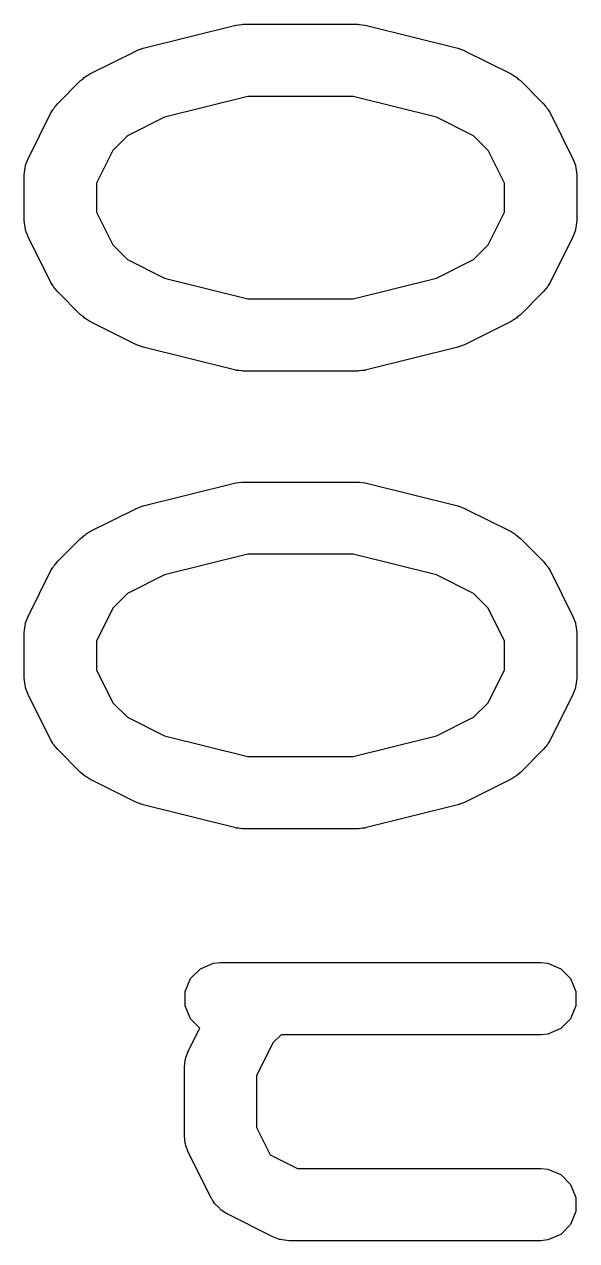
# Model space of a CAD drawing. Header units: inches. Extents: x -2.1 to 1.75, y 0.25 to 2.74.
# Drawn here: x -1.1906 to -1.1453, y 1.8517 to 1.9514 of the extents above; entities that cross this region are included whole.
import ezdxf

# ---------------------------------------------------------------- set-up
doc = ezdxf.new("R2010")
doc.units = ezdxf.units.IN
doc.header["$MEASUREMENT"] = 0
doc.layers.add('BLACK', color=250, linetype='CONTINUOUS')

msp = doc.modelspace()

# ---------------------------------------------------------------- linework, layer by layer
at = {"layer": 'BLACK', "linetype": 'CONTINUOUS'}
for p, q in [((-1.180823, 1.949422), (-1.173324, 1.951296)), ((-1.173324, 1.951296), (-1.173224, 1.951311)), ((-1.173224, 1.951311), (-1.173184, 1.951328)), ((-1.173184, 1.951328), (-1.172966, 1.951349)), ((-1.172966, 1.951349), (-1.172751, 1.951381)), ((-1.172751, 1.951381), (-1.172708, 1.951375)), ((-1.172708, 1.951375), (-1.172607, 1.951385)), ((-1.172607, 1.951385), (-1.163234, 1.951385)), ((-1.163234, 1.951385), (-1.163133, 1.951375)), ((-1.163133, 1.951375), (-1.16309, 1.951381)), ((-1.16309, 1.951381), (-1.162875, 1.951349)), ((-1.162875, 1.951349), (-1.162658, 1.951328)), ((-1.162658, 1.951328), (-1.162617, 1.951311)), ((-1.162617, 1.951311), (-1.162517, 1.951296)), ((-1.162517, 1.951296), (-1.155018, 1.949422)), ((-1.185177, 1.947323), (-1.181427, 1.949198)), ((-1.181427, 1.949198), (-1.181385, 1.949214)), ((-1.181385, 1.949214), (-1.181368, 1.949227)), ((-1.181368, 1.949227), (-1.181126, 1.949313)), ((-1.181126, 1.949313), (-1.180886, 1.949405)), ((-1.180886, 1.949405), (-1.180865, 1.949406)), ((-1.180865, 1.949406), (-1.180823, 1.949422)), ((-1.155018, 1.949422), (-1.154976, 1.949406)), ((-1.154976, 1.949406), (-1.154955, 1.949405)), ((-1.154955, 1.949405), (-1.154715, 1.949313)), ((-1.154715, 1.949313), (-1.154473, 1.949227)), ((-1.154473, 1.949227), (-1.154456, 1.949214)), ((-1.154456, 1.949214), (-1.154414, 1.949198)), ((-1.154414, 1.949198), (-1.150665, 1.947323)), ((-1.185666, 1.947015), (-1.185577, 1.947071)), ((-1.185577, 1.947071), (-1.185496, 1.947137)), ((-1.185496, 1.947137), (-1.185425, 1.947167)), ((-1.185425, 1.947167), (-1.185177, 1.947323)), ((-1.150665, 1.947323), (-1.150417, 1.947167)), ((-1.150417, 1.947167), (-1.150345, 1.947137)), ((-1.150345, 1.947137), (-1.150264, 1.947071)), ((-1.150264, 1.947071), (-1.150175, 1.947015)), ((-1.187819, 1.944895), (-1.185944, 1.94677)), ((-1.185944, 1.94677), (-1.185718, 1.946956)), ((-1.185718, 1.946956), (-1.185666, 1.947015)), ((-1.150175, 1.947015), (-1.150124, 1.946956)), ((-1.150124, 1.946956), (-1.149897, 1.94677)), ((-1.149897, 1.94677), (-1.148022, 1.944895)), ((-1.172244, 1.945479), (-1.179076, 1.943771)), ((-1.163597, 1.945479), (-1.172244, 1.945479)), ((-1.156765, 1.943771), (-1.163597, 1.945479)), ((-1.190247, 1.940378), (-1.188372, 1.944128)), ((-1.188372, 1.944128), (-1.188216, 1.944376)), ((-1.188216, 1.944376), (-1.188186, 1.944448)), ((-1.188186, 1.944448), (-1.188119, 1.944529)), ((-1.188119, 1.944529), (-1.188063, 1.944618)), ((-1.188063, 1.944618), (-1.188004, 1.944669)), ((-1.188004, 1.944669), (-1.187819, 1.944895)), ((-1.148022, 1.944895), (-1.147837, 1.944669)), ((-1.147837, 1.944669), (-1.147778, 1.944618)), ((-1.147778, 1.944618), (-1.147722, 1.944529)), ((-1.147722, 1.944529), (-1.147655, 1.944448)), ((-1.147655, 1.944448), (-1.147625, 1.944376)), ((-1.147625, 1.944376), (-1.147469, 1.944128)), ((-1.147469, 1.944128), (-1.145594, 1.940378)), ((-1.179076, 1.943771), (-1.182107, 1.942256)), ((-1.153734, 1.942256), (-1.156765, 1.943771)), ((-1.182107, 1.942256), (-1.183304, 1.941058)), ((-1.152537, 1.941058), (-1.153734, 1.942256)), ((-1.190453, 1.939838), (-1.190247, 1.940378)), ((-1.183304, 1.941058), (-1.184653, 1.938361)), ((-1.151188, 1.938361), (-1.152537, 1.941058)), ((-1.145594, 1.940378), (-1.145388, 1.939838)), ((-1.190558, 1.939058), (-1.190502, 1.939634)), ((-1.190502, 1.939634), (-1.190461, 1.939732)), ((-1.190461, 1.939732), (-1.190453, 1.939838)), ((-1.145388, 1.939838), (-1.14538, 1.939732)), ((-1.14538, 1.939732), (-1.145339, 1.939634)), ((-1.145339, 1.939634), (-1.145283, 1.939058)), ((-1.190558, 1.935308), (-1.190558, 1.939058)), ((-1.184653, 1.938361), (-1.184653, 1.936005)), ((-1.151188, 1.936005), (-1.151188, 1.938361)), ((-1.145283, 1.939058), (-1.145283, 1.935308)), ((-1.190502, 1.934732), (-1.190558, 1.935308)), ((-1.184653, 1.936005), (-1.183304, 1.933308)), ((-1.152537, 1.933308), (-1.151188, 1.936005)), ((-1.145283, 1.935308), (-1.145339, 1.934732)), ((-1.190461, 1.934634), (-1.190502, 1.934732)), ((-1.190453, 1.934529), (-1.190461, 1.934634)), ((-1.190247, 1.933988), (-1.190453, 1.934529)), ((-1.145388, 1.934529), (-1.145594, 1.933988)), ((-1.14538, 1.934634), (-1.145388, 1.934529)), ((-1.145339, 1.934732), (-1.14538, 1.934634)), ((-1.188372, 1.930238), (-1.190247, 1.933988)), ((-1.183304, 1.933308), (-1.182107, 1.932111)), ((-1.153734, 1.932111), (-1.152537, 1.933308)), ((-1.145594, 1.933988), (-1.147469, 1.930238)), ((-1.182107, 1.932111), (-1.179076, 1.930595)), ((-1.156765, 1.930595), (-1.153734, 1.932111)), ((-1.188216, 1.92999), (-1.188372, 1.930238)), ((-1.179076, 1.930595), (-1.172244, 1.928887)), ((-1.163597, 1.928887), (-1.156765, 1.930595)), ((-1.147469, 1.930238), (-1.147625, 1.92999)), ((-1.188186, 1.929918), (-1.188216, 1.92999)), ((-1.188119, 1.929837), (-1.188186, 1.929918)), ((-1.188063, 1.929749), (-1.188119, 1.929837)), ((-1.188004, 1.929697), (-1.188063, 1.929749)), ((-1.187819, 1.929471), (-1.188004, 1.929697)), ((-1.185944, 1.927596), (-1.187819, 1.929471)), ((-1.148022, 1.929471), (-1.149897, 1.927596)), ((-1.147837, 1.929697), (-1.148022, 1.929471)), ((-1.147778, 1.929749), (-1.147837, 1.929697)), ((-1.147722, 1.929837), (-1.147778, 1.929749)), ((-1.147655, 1.929918), (-1.147722, 1.929837)), ((-1.147625, 1.92999), (-1.147655, 1.929918)), ((-1.172244, 1.928887), (-1.163597, 1.928887)), ((-1.185718, 1.92741), (-1.185944, 1.927596)), ((-1.185666, 1.927351), (-1.185718, 1.92741)), ((-1.185577, 1.927296), (-1.185666, 1.927351)), ((-1.185496, 1.927229), (-1.185577, 1.927296)), ((-1.185425, 1.927199), (-1.185496, 1.927229)), ((-1.185177, 1.927043), (-1.185425, 1.927199)), ((-1.150417, 1.927199), (-1.150665, 1.927043)), ((-1.150345, 1.927229), (-1.150417, 1.927199)), ((-1.150264, 1.927296), (-1.150345, 1.927229)), ((-1.150175, 1.927351), (-1.150264, 1.927296)), ((-1.150124, 1.92741), (-1.150175, 1.927351)), ((-1.149897, 1.927596), (-1.150124, 1.92741)), ((-1.181427, 1.925168), (-1.185177, 1.927043)), ((-1.150665, 1.927043), (-1.154414, 1.925168)), ((-1.181385, 1.925152), (-1.181427, 1.925168)), ((-1.181368, 1.92514), (-1.181385, 1.925152)), ((-1.181126, 1.925053), (-1.181368, 1.92514)), ((-1.154473, 1.92514), (-1.154715, 1.925053)), ((-1.154456, 1.925152), (-1.154473, 1.92514)), ((-1.154414, 1.925168), (-1.154456, 1.925152)), ((-1.180886, 1.924961), (-1.181126, 1.925053)), ((-1.180865, 1.92496), (-1.180886, 1.924961)), ((-1.180823, 1.924945), (-1.180865, 1.92496)), ((-1.173324, 1.92307), (-1.180823, 1.924945)), ((-1.155018, 1.924945), (-1.162517, 1.92307)), ((-1.154976, 1.92496), (-1.155018, 1.924945)), ((-1.154955, 1.924961), (-1.154976, 1.92496)), ((-1.154715, 1.925053), (-1.154955, 1.924961)), ((-1.173224, 1.923055), (-1.173324, 1.92307)), ((-1.173184, 1.923039), (-1.173224, 1.923055)), ((-1.172966, 1.923017), (-1.173184, 1.923039)), ((-1.172751, 1.922985), (-1.172966, 1.923017)), ((-1.172708, 1.922992), (-1.172751, 1.922985)), ((-1.172607, 1.922982), (-1.172708, 1.922992)), ((-1.163234, 1.922982), (-1.172607, 1.922982)), ((-1.163133, 1.922992), (-1.163234, 1.922982)), ((-1.16309, 1.922985), (-1.163133, 1.922992)), ((-1.162875, 1.923017), (-1.16309, 1.922985)), ((-1.162658, 1.923039), (-1.162875, 1.923017)), ((-1.162617, 1.923055), (-1.162658, 1.923039)), ((-1.162517, 1.92307), (-1.162617, 1.923055)), ((-1.180823, 1.911926), (-1.173324, 1.913801)), ((-1.173324, 1.913801), (-1.173224, 1.913816)), ((-1.173224, 1.913816), (-1.173184, 1.913832)), ((-1.173184, 1.913832), (-1.172966, 1.913854)), ((-1.172966, 1.913854), (-1.172751, 1.913886)), ((-1.172751, 1.913886), (-1.172708, 1.913879)), ((-1.172708, 1.913879), (-1.172607, 1.913889)), ((-1.172607, 1.913889), (-1.163234, 1.913889)), ((-1.163234, 1.913889), (-1.163133, 1.913879)), ((-1.163133, 1.913879), (-1.16309, 1.913886)), ((-1.16309, 1.913886), (-1.162875, 1.913854)), ((-1.162875, 1.913854), (-1.162658, 1.913832)), ((-1.162658, 1.913832), (-1.162617, 1.913816)), ((-1.162617, 1.913816), (-1.162517, 1.913801)), ((-1.162517, 1.913801), (-1.155018, 1.911926)), ((-1.185177, 1.909828), (-1.181427, 1.911703)), ((-1.181427, 1.911703), (-1.181385, 1.911719)), ((-1.181385, 1.911719), (-1.181368, 1.911732)), ((-1.181368, 1.911732), (-1.181126, 1.911818)), ((-1.181126, 1.911818), (-1.180886, 1.91191)), ((-1.180886, 1.91191), (-1.180865, 1.911911)), ((-1.180865, 1.911911), (-1.180823, 1.911926)), ((-1.155018, 1.911926), (-1.154976, 1.911911)), ((-1.154976, 1.911911), (-1.154955, 1.91191)), ((-1.154955, 1.91191), (-1.154715, 1.911818)), ((-1.154715, 1.911818), (-1.154473, 1.911732)), ((-1.154473, 1.911732), (-1.154456, 1.911719)), ((-1.154456, 1.911719), (-1.154414, 1.911703)), ((-1.154414, 1.911703), (-1.150665, 1.909828)), ((-1.187819, 1.9074), (-1.185944, 1.909275)), ((-1.185944, 1.909275), (-1.185718, 1.909461)), ((-1.185718, 1.909461), (-1.185666, 1.90952)), ((-1.185666, 1.90952), (-1.185577, 1.909576)), ((-1.185577, 1.909576), (-1.185496, 1.909642)), ((-1.185496, 1.909642), (-1.185425, 1.909672)), ((-1.185425, 1.909672), (-1.185177, 1.909828)), ((-1.150665, 1.909828), (-1.150417, 1.909672)), ((-1.150417, 1.909672), (-1.150345, 1.909642)), ((-1.150345, 1.909642), (-1.150264, 1.909576)), ((-1.150264, 1.909576), (-1.150175, 1.90952)), ((-1.150175, 1.90952), (-1.150124, 1.909461)), ((-1.150124, 1.909461), (-1.149897, 1.909275)), ((-1.149897, 1.909275), (-1.148022, 1.9074)), ((-1.188004, 1.907174), (-1.187819, 1.9074)), ((-1.172244, 1.907984), (-1.179076, 1.906276)), ((-1.163597, 1.907984), (-1.172244, 1.907984)), ((-1.156765, 1.906276), (-1.163597, 1.907984)), ((-1.148022, 1.9074), (-1.147837, 1.907174)), ((-1.190247, 1.902883), (-1.188372, 1.906633)), ((-1.188372, 1.906633), (-1.188216, 1.906881)), ((-1.188216, 1.906881), (-1.188186, 1.906953)), ((-1.188186, 1.906953), (-1.188119, 1.907034)), ((-1.188119, 1.907034), (-1.188063, 1.907123)), ((-1.188063, 1.907123), (-1.188004, 1.907174)), ((-1.179076, 1.906276), (-1.182107, 1.90476)), ((-1.153734, 1.90476), (-1.156765, 1.906276)), ((-1.147837, 1.907174), (-1.147778, 1.907123)), ((-1.147778, 1.907123), (-1.147722, 1.907034)), ((-1.147722, 1.907034), (-1.147655, 1.906953)), ((-1.147655, 1.906953), (-1.147625, 1.906881)), ((-1.147625, 1.906881), (-1.147469, 1.906633)), ((-1.147469, 1.906633), (-1.145594, 1.902883)), ((-1.182107, 1.90476), (-1.183304, 1.903563)), ((-1.152537, 1.903563), (-1.153734, 1.90476)), ((-1.183304, 1.903563), (-1.184653, 1.900866)), ((-1.151188, 1.900866), (-1.152537, 1.903563)), ((-1.190502, 1.902139), (-1.190461, 1.902237)), ((-1.190461, 1.902237), (-1.190453, 1.902343)), ((-1.190453, 1.902343), (-1.190247, 1.902883)), ((-1.145594, 1.902883), (-1.145388, 1.902343)), ((-1.145388, 1.902343), (-1.14538, 1.902237)), ((-1.14538, 1.902237), (-1.145339, 1.902139)), ((-1.190558, 1.901563), (-1.190502, 1.902139)), ((-1.190558, 1.897813), (-1.190558, 1.901563)), ((-1.145339, 1.902139), (-1.145283, 1.901563)), ((-1.145283, 1.901563), (-1.145283, 1.897813)), ((-1.184653, 1.900866), (-1.184653, 1.89851)), ((-1.151188, 1.89851), (-1.151188, 1.900866)), ((-1.184653, 1.89851), (-1.183304, 1.895813)), ((-1.152537, 1.895813), (-1.151188, 1.89851)), ((-1.190502, 1.897237), (-1.190558, 1.897813)), ((-1.190461, 1.897139), (-1.190502, 1.897237)), ((-1.145339, 1.897237), (-1.14538, 1.897139)), ((-1.145283, 1.897813), (-1.145339, 1.897237)), ((-1.190453, 1.897033), (-1.190461, 1.897139)), ((-1.190247, 1.896493), (-1.190453, 1.897033)), ((-1.188372, 1.892743), (-1.190247, 1.896493)), ((-1.145594, 1.896493), (-1.147469, 1.892743)), ((-1.145388, 1.897033), (-1.145594, 1.896493)), ((-1.14538, 1.897139), (-1.145388, 1.897033)), ((-1.183304, 1.895813), (-1.182107, 1.894616)), ((-1.153734, 1.894616), (-1.152537, 1.895813)), ((-1.182107, 1.894616), (-1.179076, 1.8931)), ((-1.156765, 1.8931), (-1.153734, 1.894616)), ((-1.188216, 1.892495), (-1.188372, 1.892743)), ((-1.188186, 1.892423), (-1.188216, 1.892495)), ((-1.188119, 1.892342), (-1.188186, 1.892423)), ((-1.188063, 1.892253), (-1.188119, 1.892342)), ((-1.188004, 1.892202), (-1.188063, 1.892253)), ((-1.179076, 1.8931), (-1.172244, 1.891392)), ((-1.163597, 1.891392), (-1.156765, 1.8931)), ((-1.147778, 1.892253), (-1.147837, 1.892202)), ((-1.147722, 1.892342), (-1.147778, 1.892253)), ((-1.147655, 1.892423), (-1.147722, 1.892342)), ((-1.147625, 1.892495), (-1.147655, 1.892423)), ((-1.147469, 1.892743), (-1.147625, 1.892495)), ((-1.187819, 1.891976), (-1.188004, 1.892202)), ((-1.185944, 1.890101), (-1.187819, 1.891976)), ((-1.172244, 1.891392), (-1.163597, 1.891392)), ((-1.148022, 1.891976), (-1.149897, 1.890101)), ((-1.147837, 1.892202), (-1.148022, 1.891976)), ((-1.185718, 1.889915), (-1.185944, 1.890101)), ((-1.185666, 1.889856), (-1.185718, 1.889915)), ((-1.185577, 1.8898), (-1.185666, 1.889856)), ((-1.185496, 1.889734), (-1.185577, 1.8898)), ((-1.185425, 1.889704), (-1.185496, 1.889734)), ((-1.185177, 1.889548), (-1.185425, 1.889704)), ((-1.181427, 1.887673), (-1.185177, 1.889548)), ((-1.150665, 1.889548), (-1.154414, 1.887673)), ((-1.150417, 1.889704), (-1.150665, 1.889548)), ((-1.150345, 1.889734), (-1.150417, 1.889704)), ((-1.150264, 1.8898), (-1.150345, 1.889734)), ((-1.150175, 1.889856), (-1.150264, 1.8898)), ((-1.150124, 1.889915), (-1.150175, 1.889856)), ((-1.149897, 1.890101), (-1.150124, 1.889915)), ((-1.181385, 1.887657), (-1.181427, 1.887673)), ((-1.181368, 1.887644), (-1.181385, 1.887657)), ((-1.181126, 1.887558), (-1.181368, 1.887644)), ((-1.180886, 1.887466), (-1.181126, 1.887558)), ((-1.180865, 1.887465), (-1.180886, 1.887466)), ((-1.180823, 1.887449), (-1.180865, 1.887465)), ((-1.173324, 1.885575), (-1.180823, 1.887449)), ((-1.155018, 1.887449), (-1.162517, 1.885575)), ((-1.154976, 1.887465), (-1.155018, 1.887449)), ((-1.154955, 1.887466), (-1.154976, 1.887465)), ((-1.154715, 1.887558), (-1.154955, 1.887466)), ((-1.154473, 1.887644), (-1.154715, 1.887558)), ((-1.154456, 1.887657), (-1.154473, 1.887644)), ((-1.154414, 1.887673), (-1.154456, 1.887657)), ((-1.173224, 1.88556), (-1.173324, 1.885575)), ((-1.173184, 1.885543), (-1.173224, 1.88556)), ((-1.172966, 1.885522), (-1.173184, 1.885543)), ((-1.172751, 1.88549), (-1.172966, 1.885522)), ((-1.172708, 1.885496), (-1.172751, 1.88549)), ((-1.172607, 1.885487), (-1.172708, 1.885496)), ((-1.163234, 1.885487), (-1.172607, 1.885487)), ((-1.163133, 1.885496), (-1.163234, 1.885487)), ((-1.16309, 1.88549), (-1.163133, 1.885496)), ((-1.162875, 1.885522), (-1.16309, 1.88549)), ((-1.162658, 1.885543), (-1.162875, 1.885522)), ((-1.162617, 1.88556), (-1.162658, 1.885543)), ((-1.162517, 1.885575), (-1.162617, 1.88556)), ((-1.176123, 1.874021), (-1.175058, 1.874462)), ((-1.175058, 1.874462), (-1.174482, 1.874519)), ((-1.174482, 1.874519), (-1.148235, 1.874519)), ((-1.148235, 1.874519), (-1.147659, 1.874462)), ((-1.147659, 1.874462), (-1.146595, 1.874021)), ((-1.176937, 1.873207), (-1.176123, 1.874021)), ((-1.146595, 1.874021), (-1.14578, 1.873207)), ((-1.177378, 1.872142), (-1.176937, 1.873207)), ((-1.14578, 1.873207), (-1.145339, 1.872142)), ((-1.177378, 1.87099), (-1.177378, 1.872142)), ((-1.145339, 1.872142), (-1.145339, 1.87099)), ((-1.176937, 1.869926), (-1.177378, 1.87099)), ((-1.145339, 1.87099), (-1.14578, 1.869926)), ((-1.176174, 1.869162), (-1.176937, 1.869926)), ((-1.14578, 1.869926), (-1.146595, 1.869111)), ((-1.177123, 1.867263), (-1.176174, 1.869162)), ((-1.16951, 1.868614), (-1.170181, 1.867943)), ((-1.148235, 1.868614), (-1.16951, 1.868614)), ((-1.147659, 1.86867), (-1.148235, 1.868614)), ((-1.146595, 1.869111), (-1.147659, 1.86867)), ((-1.170181, 1.867943), (-1.171529, 1.865245)), ((-1.177435, 1.865942), (-1.177378, 1.866518)), ((-1.177378, 1.866518), (-1.177338, 1.866616)), ((-1.177338, 1.866616), (-1.17733, 1.866722)), ((-1.17733, 1.866722), (-1.177123, 1.867263)), ((-1.177435, 1.860318), (-1.177435, 1.865942)), ((-1.171529, 1.865245), (-1.171529, 1.861015)), ((-1.171529, 1.861015), (-1.170407, 1.858769)), ((-1.177378, 1.859742), (-1.177435, 1.860318)), ((-1.177338, 1.859644), (-1.177378, 1.859742)), ((-1.17733, 1.859538), (-1.177338, 1.859644)), ((-1.177123, 1.858997), (-1.17733, 1.859538)), ((-1.175248, 1.855248), (-1.177123, 1.858997)), ((-1.170407, 1.858769), (-1.168161, 1.857646)), ((-1.168161, 1.857646), (-1.148235, 1.857646)), ((-1.148235, 1.857646), (-1.147659, 1.85759)), ((-1.147659, 1.85759), (-1.146595, 1.857149)), ((-1.146595, 1.857149), (-1.14578, 1.856334)), ((-1.14578, 1.856334), (-1.145339, 1.85527)), ((-1.175188, 1.855151), (-1.175248, 1.855248)), ((-1.175173, 1.855106), (-1.175188, 1.855151)), ((-1.175124, 1.855049), (-1.175173, 1.855106)), ((-1.17494, 1.854758), (-1.175124, 1.855049)), ((-1.17466, 1.854515), (-1.17494, 1.854758)), ((-1.174418, 1.854236), (-1.17466, 1.854515)), ((-1.145339, 1.85527), (-1.145339, 1.854117)), ((-1.174126, 1.854052), (-1.174418, 1.854236)), ((-1.17407, 1.854003), (-1.174126, 1.854052)), ((-1.174024, 1.853988), (-1.17407, 1.854003)), ((-1.173928, 1.853927), (-1.174024, 1.853988)), ((-1.170178, 1.852052), (-1.173928, 1.853927)), ((-1.145339, 1.854117), (-1.14578, 1.853053)), ((-1.14578, 1.853053), (-1.146595, 1.852238)), ((-1.169638, 1.851846), (-1.170178, 1.852052)), ((-1.169532, 1.851838), (-1.169638, 1.851846)), ((-1.169434, 1.851797), (-1.169532, 1.851838)), ((-1.168858, 1.851741), (-1.169434, 1.851797)), ((-1.148235, 1.851741), (-1.168858, 1.851741)), ((-1.147659, 1.851797), (-1.148235, 1.851741)), ((-1.146595, 1.852238), (-1.147659, 1.851797))]:
    msp.add_line(p, q, dxfattribs=at)

doc.saveas('drawing.dxf')
